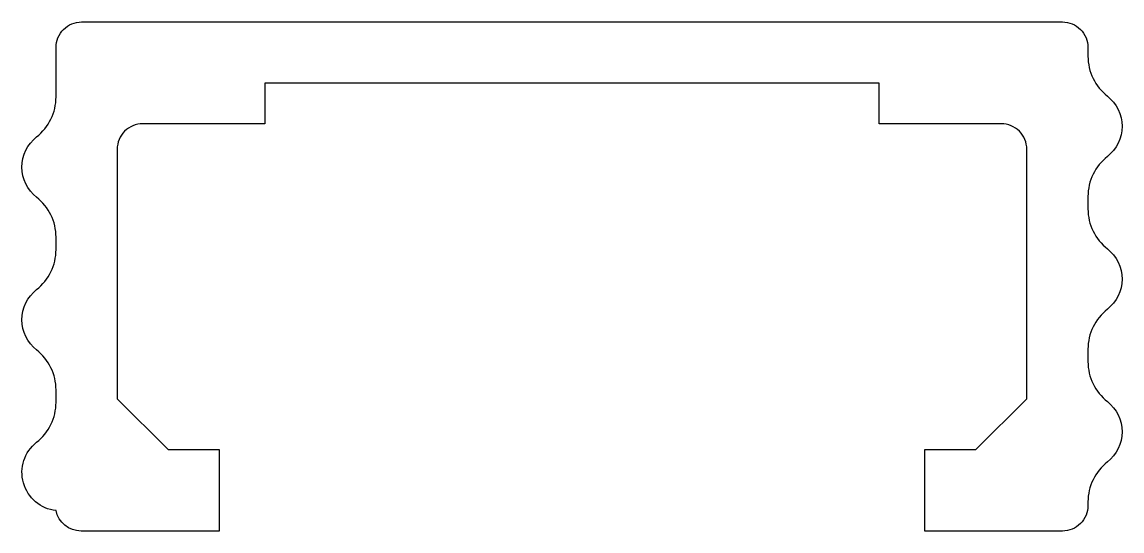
# Model space of a CAD drawing. Header units: millimetres. Extents: x -10.8 to 10.8, y -4.2 to 5.8.
import ezdxf

# ---------------------------------------------------------------- set-up
doc = ezdxf.new("R2010")
doc.units = ezdxf.units.MM
doc.layers.get('0').update_dxf_attribs({"linetype": 'CONTINUOUS'})

msp = doc.modelspace()

# ---------------------------------------------------------------- linework, layer by layer
msp.add_lwpolyline([(-6.025, 4.6), (-6.025, 3.8), (-8.425, 3.8, 0.414214), (-8.925, 3.3), (-8.925, -1.6), (-7.925, -2.6), (-6.925, -2.6), (-6.925, -4.2), (-9.635, -4.2, -0.356394), (-10.125, -3.8, -0.669078), (-10.506, -2.457, 0.229674), (-10.125, -1.672), (-10.125, -1.428, 0.229674), (-10.506, -0.643, -0.484929), (-10.506, 0.543, 0.229674), (-10.125, 1.328), (-10.125, 1.572, 0.229674), (-10.506, 2.357, -0.484929), (-10.506, 3.543, 0.229674), (-10.125, 4.328), (-10.125, 5.3, -0.414214), (-9.625, 5.8), (9.625, 5.8, -0.414214), (10.125, 5.3), (10.125, 5.128, 0.229674), (10.506, 4.343, -0.484929), (10.506, 3.157, 0.229674), (10.125, 2.372), (10.125, 2.128, 0.229674), (10.506, 1.343, -0.484929), (10.506, 0.157, 0.229674), (10.125, -0.628), (10.125, -0.872, 0.229674), (10.506, -1.657, -0.484929), (10.506, -2.843, 0.229674), (10.125, -3.628), (10.125, -3.7, -0.414214), (9.625, -4.2), (6.925, -4.2), (6.925, -2.6), (7.925, -2.6), (8.925, -1.6), (8.925, 3.3, 0.414214), (8.425, 3.8), (6.025, 3.8), (6.025, 4.6)], format="xyb", close=True)

doc.saveas('drawing.dxf')
